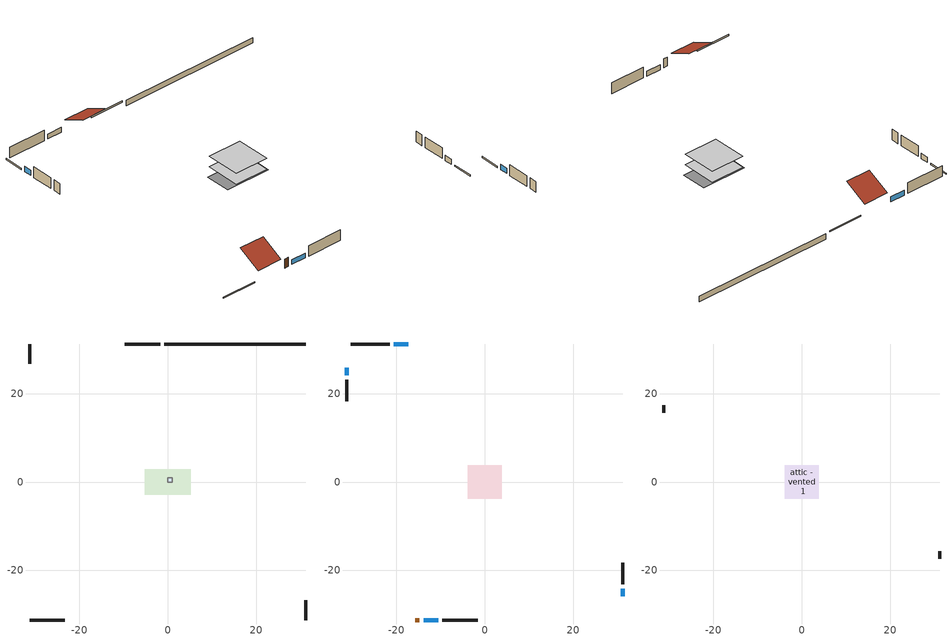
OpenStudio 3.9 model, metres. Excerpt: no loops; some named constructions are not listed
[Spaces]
crawlspace - vented 1
 floor foundation (Slab1 construction): -5.15,-2.86 -5.15,2.86 5.15,2.86 5.15,-2.86 z-0.91
 wall outside (RimJoist1 construction): -1.75,31.22 -9.67,31.22 z0.3:0.61
 wall outside (RimJoist2 construction): 31.22,-31.22 31.22,-26.8 z0.3:0.61
 wall outside (RimJoist3 construction): -31.22,-31.22 -23.29,-31.22 z0.3:0.61
 wall outside (RimJoist4 construction): -31.22,31.22 -31.22,26.8 z0.3:0.61
 wall foundation (FoundationWall1 construction): 31.22,31.22 -0.82,31.22 z-0.91:0.3
furnace airloop ret air space
 floor adiabatic (AdiabaticConst): 0,0 0,1 1,1 1,0 z0
 wall adiabatic (AdiabaticConst): 0,1 0,0 1,0 1,1 0,1 z0:1
 ceiling adiabatic (AdiabaticConst): 1,0 1,1 0,1 0,0 z1
conditioned space 1
 floor to crawlspace - vented 1 (Floor1 construction): -3.84,-3.84 -3.84,3.84 3.84,3.84 3.84,-3.84 z0.3
 wall outside (Wall1 construction): -21.53,31.22 -30.29,31.22 z0.3:2.74
 wall outside (Wall2 construction): 31.22,-23.18 31.22,-18.32 z0.3:2.74
 wall outside (Wall3 construction): -9.59,-31.22 -1.59,-31.22 z0.3:2.74
 wall outside (Wall4 construction): -31.22,23.18 -31.22,18.32 z0.3:2.74
 wall outside (AdiabaticWallConstruction): -17.27,31.22 -20.6,31.22 / -13.85,-31.22 -10.52,-31.22 z0.3:1.43; 31.22,-25.87 31.22,-24.11 / -31.22,25.87 -31.22,24.11 z0.3:1.49
 wall outside (AdiabaticWallConstruction 1): -15.7,-31.22 -14.78,-31.22 z0.3:2.34
 window (WindowConstruction): -17.27,31.22 -20.6,31.22 z0.3:1.43
 window (WindowConstruction 1): 31.22,-25.87 31.22,-24.11 z0.3:1.49
 window (WindowConstruction 2): -13.85,-31.22 -10.52,-31.22 z0.3:1.43
 window (WindowConstruction 3): -31.22,25.87 -31.22,24.11 z0.3:1.49
 door (Door): -15.7,-31.22 -14.78,-31.22 z0.3:2.34
attic - vented 1
 floor to conditioned space 1 (Floor2 construction Reversed): -3.84,-3.84 -3.84,3.84 3.84,3.84 3.84,-3.84 z2.74
 wall outside (Wall5 construction): 31.22,-17.39 31.22,-15.71 z0.3:2.74
 wall outside (Wall6 construction): -31.22,17.39 -31.22,15.71 z0.3:2.74
 roof outside (Roof1 construction): -16.34,31.22,2.74 -16.34,26.08,5.31 -10.6,26.08,5.31 -10.6,31.22,2.74
 roof outside (Roof2 construction): -16.63,-31.22,2.74 -16.63,-26.08,5.31 -22.36,-26.08,5.31 -22.36,-31.22,2.74
[Material] Roughness=Rough; Thermal Absorptance=0.9
Name | Thickness {m} | Conductivity {W/m-K} | Density {kg/m3} | Specific Heat {J/kg-K} | Solar Absorptance | Visible Absorptance
gypsum board | 0.0127 | 0.160291 | 801 | 837.4 | 0.6 | 0.6
floor stud and cavity | 0.1397 | 0.923637 | 92.3553 | 1139.71 | 0.7 | 0.7
osb sheathing 0.75 in. | 0.01905 | 0.115458 | 512.64 | 1214.23 | 0.7 | 0.7
floor covering | 0.0127 | 0.0433444 | 54.468 | 1339.84 | 0.6 | 0.6
ceiling loosefill ins | 0.254 | 0.0480833 | 16.02 | 1046.75 | 0.7 | 0.7
ceiling stud and cavity | 0.1397 | 0.104117 | 65.682 | 1177.47 | 0.7 | 0.7
[Construction]
Floor1 construction Reversed: floor covering, osb sheathing 0.75 in., floor stud and cavity
Floor2 construction: ceiling loosefill ins, ceiling stud and cavity, gypsum board
[Schedule:Ruleset]
Name | Default Day Schedule
hvac availability schedule | hvac availability schedule default day
cooling season schedule | cooling season schedule default day
natural vent schedule | natural vent schedule default day
[Schedule:Day]
hvac availability schedule default day; cooling season schedule day 1; natural vent schedule day: 24, 0, 1
hvac availability schedule day; hvac availability schedule day 1; cooling season schedule default day; cooling season schedule day; cooling season schedule day 2; natural vent schedule default day: 24, 0, 0
[Schedule:Rule] Apply Monday=Yes; Apply Wednesday=Yes; Apply Friday=Yes; Date Specification Type=DateRange
Name | Schedule Ruleset | Rule Order | Day Schedule | Apply Sunday | Apply Tuesday | Apply Thursday | Apply Saturday | Start Month | Start Day | End Month | End Day
hvac availability schedule allday rule | hvac availability schedule | 1 | hvac availability schedule day | Yes | Yes | Yes | Yes | 5 | 12 | 5 | 12
hvac availability schedule allday rule 1 | hvac availability schedule | 0 | hvac availability schedule day 1 | Yes | Yes | Yes | Yes | 8 | 27 | 8 | 27
cooling season schedule allday rule | cooling season schedule | 2 | cooling season schedule day | Yes | Yes | Yes | Yes | 1 | 1 | 5 | 31
cooling season schedule allday rule 1 | cooling season schedule | 1 | cooling season schedule day 1 | Yes | Yes | Yes | Yes | 6 | 1 | 9 | 30
cooling season schedule allday rule 2 | cooling season schedule | 0 | cooling season schedule day 2 | Yes | Yes | Yes | Yes | 10 | 1 | 12 | 31
natural vent schedule rule | natural vent schedule | 0 | natural vent schedule day | No | No | No | No | 1 | 1 | 12 | 31
